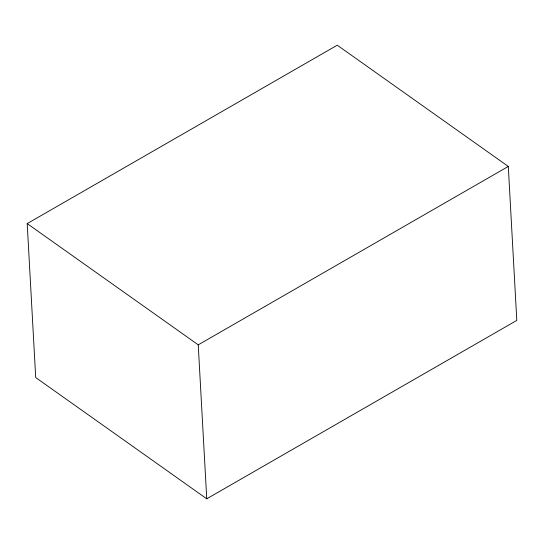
<?xml version="1.0" encoding="UTF-8"?>
<svg xmlns="http://www.w3.org/2000/svg" width="544" height="544" viewBox="0 0 544 544"><rect width="100%" height="100%" fill="white"/><g stroke="black" fill="none" stroke-linecap="round" stroke-linejoin="round"><path stroke-width="0.82" d="M27.2 223.598L337.253 45.2L508.293 166.45L516.8 320.402L206.747 498.8L35.707 377.55L27.2 223.598L198.234 344.842L206.747 498.8M198.234 344.842L508.293 166.45"/></g></svg>
